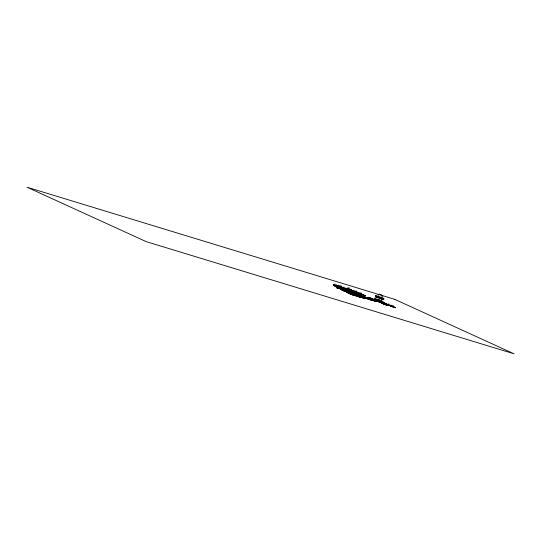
<?xml version="1.0" encoding="UTF-8"?>
<svg xmlns="http://www.w3.org/2000/svg" width="541" height="541" viewBox="0 0 541 541"><rect width="100%" height="100%" fill="white"/><g stroke="black" fill="none" stroke-linecap="round" stroke-linejoin="round"><path stroke-width="0.41" stroke-dasharray="2.71 2.03" d="M375.894 296.434L375.535 296.935L376.421 296.448L376.259 297.259L376.38 296.563M377.293 297.137L377.124 297.651L377.192 297.124M381.026 297.996L380.959 299.146L381.168 298.49L380.729 298.355L380.519 299.011L381.053 298.098M381.723 299.802L381.946 299.281L381.588 299.322M382.528 298.767L382.169 299.268L382.588 298.706M382.609 299.646L383.15 298.963L382.825 299.714L382.379 299.579L382.595 298.923C383.454 299.477 382.555 298.429 382.649 299.619M383.63 299.342L383.474 299.863L383.495 299.126M377.983 297.09L377.659 297.53L377.983 297.056M378.971 297.334L378.22 298.159L378.659 297.131L379.106 297.266L378.741 298.395L379.16 297.834M381.939 298.896L381.689 299.788M374.69 298.612L375.806 295.433L380.255 296.786L384.529 299.038L383.664 297.76M375.812 296.394L375.63 296.975M375.988 297.029L376.198 296.373M376.049 297.171L376.387 296.644M376.996 296.745L376.57 297.401L376.881 296.657M376.664 297.449L377.016 296.624M376.949 298.219L377.692 296.373L377.348 296.556L379.397 295.413M377.354 297.76L377.604 297.192L377.449 297.8M377.814 297.969L377.997 297.097M377.801 297.969L377.922 297.273L377.706 297.922M378.666 297.131L378.26 298.132M378.673 297.848L378.883 297.192L378.849 297.861M378.619 300.404L379.735 297.225L384.495 299.051L375.271 295.609L379.566 297.53M379.728 298.564L380.289 296.867L384.218 298.659L383.42 301.08M379.924 298.828L380.465 297.827M380.093 298.835L380.472 297.739L380.14 298.896L379.701 298.76L379.91 298.105L380.357 298.24M381.013 297.99L380.769 299.045M381.283 298.821L381.446 298.341M381.412 299.7L381.899 298.815M381.493 299.741L382.257 297.76L382.446 298.084L381.101 295.359M382.264 299.315L382.494 298.666M382.771 299.653L383.048 298.916M383.38 299.822L383.61 299.173M380.154 298.294L379.965 298.801M380.343 297.158L375.258 295.575L377.429 294.859M379.599 294.142L377.807 296.353L381.851 298.226L381.96 297.902L381.96 298.28L381.926 295.203M375.271 295.609L375.806 295.433M334.94 283.883L336.996 284.492M339.491 285.208L341.506 285.79M348.749 287.819L350.101 288.211M338.754 285.06L340.127 285.452M347.356 287.474L349.418 288.069M343.44 286.865L345.51 287.454M355.478 290.679L357.459 291.247M358.778 292.16L361.564 292.904M377.604 296.637L382.169 298.023M375.576 296.908L376.205 297.097M378.396 297.678L379.092 297.996M387.998 303.697L390.365 304.421M391.089 305.043L393.456 305.766M392.34 305.658L395.485 306.558M380.201 297.131L384.13 298.923M375.725 295.474L379.654 297.266M376.475 296.61L376.036 297.002M378.95 297.807L378.741 298.395M376.793 296.556L376.583 297.212L377.023 297.347L377.233 296.691L376.793 296.556"/><path stroke-width="0.81" d="M336.211 287.582L337.598 288.211M337.57 288.204L339.322 288.732L336.238 287.589M343.731 290.645L340.56 289.469M340.627 289.137L342.392 289.672M345.685 291.579L342.514 290.402M342.96 289.631L344.346 290.26M344.326 290.206L346.139 290.76M346.788 291.619L345.03 291.038M345.591 291.389L346.97 292.018M347.464 291.207L346.084 290.537M346.95 292.012L348.762 292.519M347.336 291.579L350.507 292.708L347.363 291.592M347.437 291.153L349.256 291.707M347.775 292.877C341.499 290.118 355.315 295.65 347.755 292.823M351.893 293.526L348.783 292.329M349.31 293.107L350.696 293.783M349.398 291.545L350.784 292.221M352.8 294.933L349.628 293.756M350.663 293.77L352.421 294.304L349.337 293.161M350.757 292.167L352.509 292.749L349.425 291.606M351.67 293.114L353.483 293.621M352.177 294.027L353.557 294.656M352.773 292.573L354.159 293.242M353.537 294.595L355.349 295.149M354.132 293.188L355.944 293.743M357.939 295.372L354.828 294.176M358.189 296.63L355.079 295.433M358.622 296.211L355.511 295.014M359.298 295.454L356.188 294.257M357.844 296.299L359.231 296.975M361.564 297.063L358.392 295.886M358.426 295.332L361.544 296.488L358.399 295.278M358.953 294.46L362.064 295.656L358.981 294.514M359.204 296.962L360.955 297.496L357.872 296.353M360.793 295.927C354.517 293.168 368.333 298.7 360.773 295.873M364.445 298.497L361.273 297.327M362.659 296.292L364.046 296.921M362.828 296.881C357.459 294.5 368.935 299.031 362.801 296.826M364.019 296.914L365.831 297.422M364.289 297.753L367.4 298.909M365.54 297.165L366.926 297.793M366.047 297.861C359.772 295.102 373.588 300.634 366.02 297.807M366.899 297.739L368.651 298.321L365.567 297.178M367.393 298.071L368.779 298.7M368.664 299.295C362.504 296.515 376.083 302.006 368.637 299.241M368.752 298.693L370.565 299.2M370.193 299.504L373.304 300.708L370.22 299.565M376.198 301.601L374.446 301.019M333.351 284.478L334.548 284.965M339.051 286.473L335.17 285.215M338.551 286.574L337.347 286.088M338.991 286.493L337.855 285.986M337.895 285.837L341.716 287.068M340.762 287.487L339.565 287M340.032 286.906L337.334 286.135M342.622 288.245L341.425 287.758M343.379 288.279L342.25 287.771M342.406 287.345L339.721 286.527L340.918 287.014M344.8 289.11L343.603 288.63M345.239 289.036L344.103 288.529M344.576 288.17L345.78 288.651M345.422 289.367L349.236 290.645M346.781 289.124L347.991 289.563M346.795 289.131L344.11 288.312L345.314 288.793M348.039 288.86L351.853 290.138M348.147 289.942L352.029 291.193L350.832 290.713M348.654 289.888L345.97 289.07L347.173 289.55M350.345 289.807L354.227 291.017L353.03 290.578M352.008 290.483L355.822 291.761M353.341 292.032L352.144 291.545M353.888 291.308L357.77 292.519M354.822 292.363L352.137 291.592M355.748 292.066L359.623 293.276M357.919 292.938L361.74 294.169M361.922 294.547L365.804 295.758L361.949 294.554M362.429 294.446L363.626 294.886M333.357 285.384L337.259 286.662M336.184 286.263L337.199 286.689M336.374 286.744L340.282 287.974M367.981 297.246L371.079 298.192M371.329 298.686L374.419 299.626M374.392 299.619L375.211 299.944M374.345 299.951L375.156 300.316M375.697 300.194L376.441 300.539M376.211 300.782L377.023 301.1M375.096 300.343L378.213 301.29L377.422 300.884M377.726 301.445L378.538 301.763M378.632 300.843L381.716 301.736M383.481 303.542L379.62 302.203M380.086 301.445L383.156 302.385M381.432 302.987L384.502 303.927M383.501 303.508L382.69 303.136M382.906 302.744L386.788 304.001M383.035 303.738L386.112 304.624M384.59 303.048L380.837 301.837M392.205 306.294L386.558 304.258M387.437 304.333L388.188 304.678M387.525 305.266L388.269 305.658M388.323 304.989L392.191 306.334M389.628 305.192L390.372 305.584M389.648 305.597L390.453 305.969M391.691 306.456L395.572 307.761M390.399 305.99L393.51 306.943L392.719 306.537M395.512 307.782L394.761 307.389M368.8 297.57L368.015 297.252M370.335 298.233L369.55 297.922M371.356 298.693L372.14 299.004M376.509 300.512L372.627 299.207L375.718 300.201M379.424 301.209L378.666 300.857M380.066 302.074L376.191 300.776M380.898 301.817L380.107 301.499M382.298 302.473L381.54 302.121M382.21 303.393L381.452 303.041M382.927 302.75L383.718 303.068M383.941 302.791L383.136 302.426M383.819 304.096L383.062 303.744M387.457 304.34L384.347 303.393L385.178 303.717M385.368 303.406L382.264 302.46M385.287 304.326L382.183 303.379M387.545 305.32L384.435 304.373L385.26 304.698M388.31 305.672L385.206 304.725M337.422 287.183L336.401 286.75M338.686 287.352L334.811 286.04L338.646 287.339M334.487 284.992L337.232 285.736M338.483 286.595L341.229 287.345M341.75 287.082L337.922 285.844M340.857 287.034L343.603 287.785M343.42 288.292L340.702 287.508M345.273 289.05L342.561 288.265M345.449 289.421L346.619 289.848M350.311 289.489L346.483 288.258L347.701 288.698M344.739 289.137L347.478 289.881M349.276 290.659L346.558 289.875M347.106 289.577L349.851 290.321M350.379 289.469L347.633 288.718M353.787 291.957L349.959 290.72L351.17 291.159M351.893 290.152L348.066 288.914M353.821 291.964L351.109 291.186M353.915 291.322L355.085 291.748M355.89 291.741L352.035 290.537M353.287 292.059L356.025 292.803M355.768 292.079L356.945 292.505M360.942 294.115L359.745 293.628L362.45 294.453M361.773 294.182L357.946 292.945M341.094 289.022L339.281 288.475L340.661 289.144M342.453 289.645L341.033 289.05M342.994 289.645L344.779 290.138M345.489 290.977L343.677 290.422L345.057 291.099M346.815 291.633L345.429 290.997M347.403 291.897L345.618 291.403M346.112 290.591L347.897 291.085M348.81 292.383L350.595 292.884M352.123 292.999L350.311 292.444L351.697 293.121M351.927 293.54L350.534 292.904M352.8 292.627L354.585 293.121M352.205 294.034L353.99 294.534M354.761 293.858L352.962 293.263L356.086 294.466M355.018 294.487L351.887 293.33L355.058 294.453M356.12 294.473L354.727 293.844M355.545 295.819L352.407 294.608L355.586 295.792M356.614 294.764L354.855 294.23M356.864 296.022L355.106 295.487M357.297 295.602L355.538 295.068M357.973 294.852L356.215 294.311M357.973 295.386L356.587 294.757M358.223 296.644L356.83 296.015M358.656 296.225L357.27 295.589M359.332 295.467L357.939 294.838M360.178 296.482L358.419 295.947M364.472 296.799L362.686 296.299M366.101 298.26L364.316 297.766M367.434 298.916L366.041 298.287M369.205 298.578L367.42 298.077M374.899 300.952L373.087 300.404L374.473 301.073M376.232 301.614L374.839 300.979M378.152 294.622L379.599 294.142L381.926 295.203L382.798 296.482M333.337 284.525L337.165 285.763M335.163 285.263L337.875 286.04M350.331 289.807L353.05 290.585M341.885 287.447L344.603 288.225M345.753 288.691L341.926 287.454M339.552 287.048L342.27 287.826M345.253 288.82L347.964 289.604M341.412 287.805L344.13 288.583M355.024 291.775L357.743 292.553M343.589 288.671L347.417 289.908M348.133 289.983L350.852 290.767M356.884 292.532L359.596 293.31M360.881 294.135L363.599 294.919M333.344 285.425L336.204 286.27M337.388 287.17L340.255 288.015M376.678 299.518L381.216 300.897M368.739 297.591L373.378 299.207L370.274 298.26M372.08 299.031L375.19 299.978M379.397 301.195L382.528 302.108L381.689 301.777M340.587 289.523L343.691 290.673M374.325 299.991L377.442 300.938M342.541 290.463L345.638 291.613M383.657 303.088L386.768 304.042M376.962 301.127L381.608 302.703L378.477 301.79M385.118 303.744L388.228 304.691M379.599 302.243L382.71 303.19M386.538 304.299L389.648 305.246M389.628 305.638L392.739 306.591M383.785 304.083L386.903 305.029M391.67 306.497L394.781 307.444M349.662 293.81L352.759 294.967M361.3 297.381L364.404 298.531M342.385 287.345L343.535 287.805M348.634 289.881L349.784 290.348M354.815 292.363L355.964 292.823M340.012 286.906L341.161 287.366M384.563 303.041L385.334 303.4M384.475 303.961L385.246 304.319M386.085 304.664L386.856 305.016M371.038 298.179L371.809 298.531M369.145 298.605L370.524 299.227M364.418 296.826L365.79 297.455M354.531 293.148L355.904 293.777M360.144 296.468L361.516 297.097M347.836 291.112L349.209 291.741M352.063 293.026L353.442 293.655M344.718 290.165L346.098 290.794M353.929 294.554L355.309 295.183M347.342 291.924L348.715 292.553M357.527 294.23L359.278 294.804L356.194 293.662L357.554 294.284M362.768 297.442L364.519 298.017L361.435 296.874L362.795 297.496M394.781 299.362L27.05 187.206L146.219 241.638L513.95 353.794L394.781 299.362M379.255 299.998L374.69 298.612L383.184 301.797L379.255 299.998"/></g></svg>
